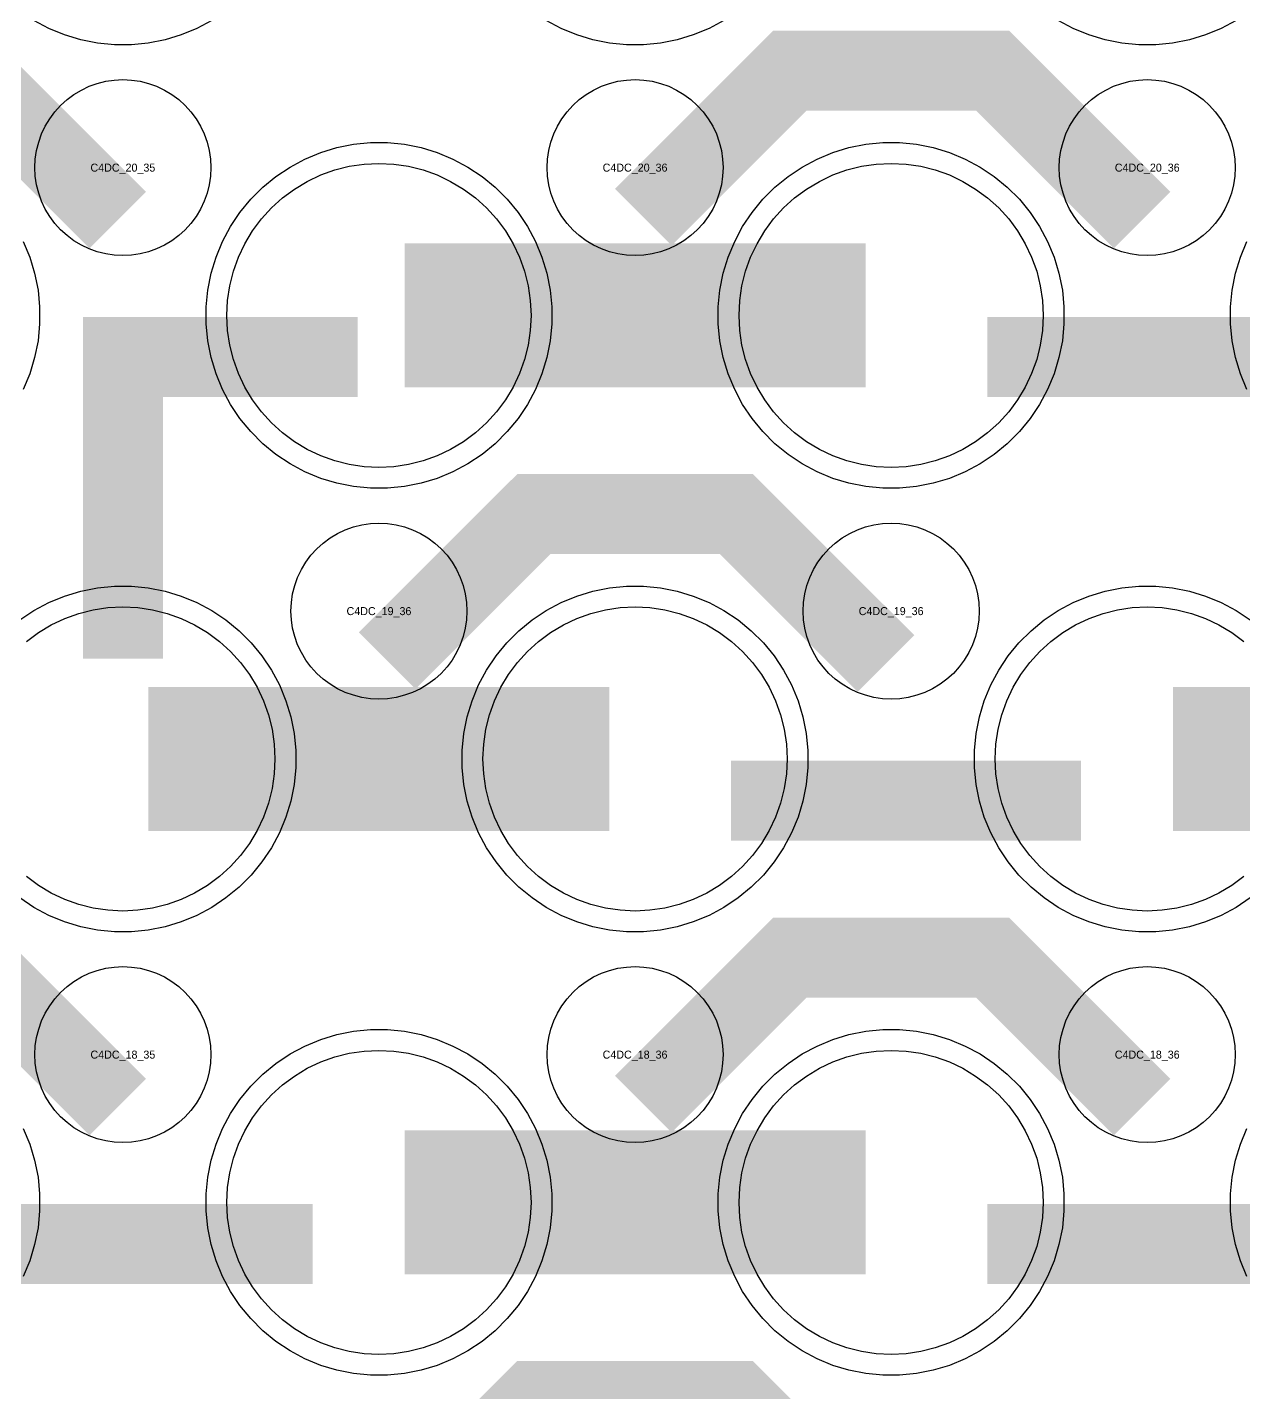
# Model space of a CAD drawing. Extents: x -11880 to 11880, y -14992 to 14992.
# Drawn here: x -589.9 to -209.9, y -12404.9 to -11978.3 of the extents above; entities that cross this region are included whole.
import ezdxf
from ezdxf.enums import TextEntityAlignment as Align

# ---------------------------------------------------------------- set-up
doc = ezdxf.new("R2010")
doc.units = 0
doc.header["$MEASUREMENT"] = 0
for name, color, linetype in [('GDS_775_DT_237', 138, 'CONTINUOUS'), ('RDL1_FS', 34, 'CONTINUOUS'), ('RDL_BS', 160, 'CONTINUOUS')]:
    doc.layers.add(name, color=color, linetype=linetype)

msp = doc.modelspace()

# ---------------------------------------------------------------- linework, layer by layer
at = {"layer": 'RDL1_FS'}
for points in [[(-480, -12115.794), (-484.657, -12115.565), (-489.268, -12114.881), (-493.791, -12113.749), (-498.181, -12112.177), (-502.395, -12110.185), (-506.395, -12107.787), (-510.14, -12105.009), (-513.594, -12101.879), (-516.724, -12098.425), (-519.502, -12094.68), (-521.9, -12090.68), (-523.892, -12086.466), (-525.464, -12082.076), (-526.596, -12077.553), (-527.28, -12072.942), (-527.509, -12068.285), (-527.28, -12063.628), (-526.596, -12059.017), (-525.464, -12054.494), (-523.892, -12050.104), (-521.9, -12045.89), (-519.502, -12041.89), (-516.724, -12038.145), (-513.594, -12034.691), (-510.14, -12031.561), (-506.395, -12028.783), (-502.395, -12026.385), (-498.181, -12024.393), (-493.791, -12022.821), (-489.268, -12021.689), (-484.657, -12021.005), (-480, -12020.776), (-475.343, -12021.005), (-470.732, -12021.689), (-466.209, -12022.821), (-461.819, -12024.393), (-457.605, -12026.385), (-453.605, -12028.783), (-449.86, -12031.561), (-446.406, -12034.691), (-443.276, -12038.145), (-440.498, -12041.89), (-438.1, -12045.89), (-436.108, -12050.104), (-434.536, -12054.494), (-433.404, -12059.017), (-432.72, -12063.628), (-432.491, -12068.285), (-432.72, -12072.942), (-433.404, -12077.553), (-434.536, -12082.076), (-436.108, -12086.466), (-438.1, -12090.68), (-440.498, -12094.68), (-443.276, -12098.425), (-446.406, -12101.879), (-449.86, -12105.009), (-453.605, -12107.787), (-457.605, -12110.185), (-461.819, -12112.177), (-466.209, -12113.749), (-470.732, -12114.881), (-475.343, -12115.565)], [(-320, -12115.794), (-324.657, -12115.565), (-329.268, -12114.881), (-333.791, -12113.749), (-338.181, -12112.177), (-342.395, -12110.185), (-346.395, -12107.787), (-350.14, -12105.009), (-353.594, -12101.879), (-356.724, -12098.425), (-359.502, -12094.68), (-361.9, -12090.68), (-363.892, -12086.466), (-365.464, -12082.076), (-366.596, -12077.553), (-367.28, -12072.942), (-367.509, -12068.285), (-367.28, -12063.628), (-366.596, -12059.017), (-365.464, -12054.494), (-363.892, -12050.104), (-361.9, -12045.89), (-359.502, -12041.89), (-356.724, -12038.145), (-353.594, -12034.691), (-350.14, -12031.561), (-346.395, -12028.783), (-342.395, -12026.385), (-338.181, -12024.393), (-333.791, -12022.821), (-329.268, -12021.689), (-324.657, -12021.005), (-320, -12020.776), (-315.343, -12021.005), (-310.732, -12021.689), (-306.209, -12022.821), (-301.819, -12024.393), (-297.605, -12026.385), (-293.605, -12028.783), (-289.86, -12031.561), (-286.406, -12034.691), (-283.276, -12038.145), (-280.498, -12041.89), (-278.1, -12045.89), (-276.108, -12050.104), (-274.536, -12054.494), (-273.404, -12059.017), (-272.72, -12063.628), (-272.491, -12068.285), (-272.72, -12072.942), (-273.404, -12077.553), (-274.536, -12082.076), (-276.108, -12086.466), (-278.1, -12090.68), (-280.498, -12094.68), (-283.276, -12098.425), (-286.406, -12101.879), (-289.86, -12105.009), (-293.605, -12107.787), (-297.605, -12110.185), (-301.819, -12112.177), (-306.209, -12113.749), (-310.732, -12114.881), (-315.343, -12115.565)], [(-400, -12254.354), (-404.657, -12254.125), (-409.268, -12253.441), (-413.791, -12252.309), (-418.181, -12250.737), (-422.395, -12248.745), (-426.395, -12246.347), (-430.14, -12243.569), (-433.594, -12240.439), (-436.724, -12236.985), (-439.502, -12233.24), (-441.9, -12229.24), (-443.892, -12225.026), (-445.464, -12220.636), (-446.596, -12216.113), (-447.28, -12211.502), (-447.509, -12206.845), (-447.28, -12202.188), (-446.596, -12197.577), (-445.464, -12193.054), (-443.892, -12188.664), (-441.9, -12184.45), (-439.502, -12180.45), (-436.724, -12176.705), (-433.594, -12173.251), (-430.14, -12170.121), (-426.395, -12167.343), (-422.395, -12164.945), (-418.181, -12162.953), (-413.791, -12161.381), (-409.268, -12160.249), (-404.657, -12159.565), (-400, -12159.336), (-395.343, -12159.565), (-390.732, -12160.249), (-386.209, -12161.381), (-381.819, -12162.953), (-377.605, -12164.945), (-373.605, -12167.343), (-369.86, -12170.121), (-366.406, -12173.251), (-363.276, -12176.705), (-360.498, -12180.45), (-358.1, -12184.45), (-356.108, -12188.664), (-354.536, -12193.054), (-353.404, -12197.577), (-352.72, -12202.188), (-352.491, -12206.845), (-352.72, -12211.502), (-353.404, -12216.113), (-354.536, -12220.636), (-356.108, -12225.026), (-358.1, -12229.24), (-360.498, -12233.24), (-363.276, -12236.985), (-366.406, -12240.439), (-369.86, -12243.569), (-373.605, -12246.347), (-377.605, -12248.745), (-381.819, -12250.737), (-386.209, -12252.309), (-390.732, -12253.441), (-395.343, -12254.125)]]:
    msp.add_lwpolyline(points, close=True, dxfattribs=at)
for points in [[(-471.998, -12068.285, 45, 45, 0), (-399.998, -12068.285, 45, 45, 0)], [(-399.998, -12068.285, 45, 45, 0), (-327.998, -12068.285, 45, 45, 0)], [(-551.998, -12206.845, 45, 45, 0), (-479.998, -12206.845, 45, 45, 0)], [(-479.998, -12206.845, 45, 45, 0), (-407.998, -12206.845, 45, 45, 0)], [(-231.998, -12206.845, 45, 45, 0), (-159.998, -12206.845, 45, 45, 0)]]:
    msp.add_lwpolyline(points, format="xyseb", dxfattribs=at)
for points in [[(-590.14, -12170.121), (-586.395, -12167.343), (-582.395, -12164.945), (-578.181, -12162.953), (-573.791, -12161.381), (-569.268, -12160.249), (-564.657, -12159.565), (-560, -12159.336), (-555.343, -12159.565), (-550.732, -12160.249), (-546.209, -12161.381), (-541.819, -12162.953), (-537.605, -12164.945), (-533.605, -12167.343), (-529.86, -12170.121), (-526.406, -12173.251), (-523.276, -12176.705), (-520.498, -12180.45), (-518.1, -12184.45), (-516.108, -12188.664), (-514.536, -12193.054), (-513.404, -12197.577), (-512.72, -12202.188), (-512.491, -12206.845), (-512.72, -12211.502), (-513.404, -12216.113), (-514.536, -12220.636), (-516.108, -12225.026), (-518.1, -12229.24), (-520.498, -12233.24), (-523.276, -12236.985), (-526.406, -12240.439), (-529.86, -12243.569), (-533.605, -12246.347), (-537.605, -12248.745), (-541.819, -12250.737), (-546.209, -12252.309), (-550.732, -12253.441), (-555.343, -12254.125), (-560, -12254.354), (-564.657, -12254.125), (-569.268, -12253.441), (-573.791, -12252.309), (-578.181, -12250.737), (-582.395, -12248.745), (-586.395, -12246.347), (-590.14, -12243.569)], [(-209.86, -12243.569), (-213.605, -12246.347), (-217.605, -12248.745), (-221.819, -12250.737), (-226.209, -12252.309), (-230.732, -12253.441), (-235.343, -12254.125), (-240, -12254.354), (-244.657, -12254.125), (-249.268, -12253.441), (-253.791, -12252.309), (-258.181, -12250.737), (-262.395, -12248.745), (-266.395, -12246.347), (-270.14, -12243.569), (-273.594, -12240.439), (-276.724, -12236.985), (-279.502, -12233.24), (-281.9, -12229.24), (-283.892, -12225.026), (-285.464, -12220.636), (-286.596, -12216.113), (-287.28, -12211.502), (-287.509, -12206.845), (-287.28, -12202.188), (-286.596, -12197.577), (-285.464, -12193.054), (-283.892, -12188.664), (-281.9, -12184.45), (-279.502, -12180.45), (-276.724, -12176.705), (-273.594, -12173.251), (-270.14, -12170.121), (-266.395, -12167.343), (-262.395, -12164.945), (-258.181, -12162.953), (-253.791, -12161.381), (-249.268, -12160.249), (-244.657, -12159.565), (-240, -12159.336), (-235.343, -12159.565), (-230.732, -12160.249), (-226.209, -12161.381), (-221.819, -12162.953), (-217.605, -12164.945), (-213.605, -12167.343), (-209.86, -12170.121)]]:
    msp.add_lwpolyline(points, dxfattribs=at)
at = {"layer": 'RDL1_FS', "color": 241, "true_color": 0xf7abae}
for points in [[(-480, -12392.919), (-484.657, -12392.69), (-489.268, -12392.006), (-493.791, -12390.874), (-498.181, -12389.302), (-502.395, -12387.31), (-506.395, -12384.912), (-510.14, -12382.134), (-513.594, -12379.004), (-516.724, -12375.55), (-519.502, -12371.805), (-521.9, -12367.805), (-523.892, -12363.591), (-525.464, -12359.201), (-526.596, -12354.678), (-527.28, -12350.067), (-527.509, -12345.41), (-527.28, -12340.753), (-526.596, -12336.142), (-525.464, -12331.619), (-523.892, -12327.229), (-521.9, -12323.015), (-519.502, -12319.015), (-516.724, -12315.27), (-513.594, -12311.816), (-510.14, -12308.686), (-506.395, -12305.908), (-502.395, -12303.51), (-498.181, -12301.518), (-493.791, -12299.946), (-489.268, -12298.814), (-484.657, -12298.13), (-480, -12297.901), (-475.343, -12298.13), (-470.732, -12298.814), (-466.209, -12299.946), (-461.819, -12301.518), (-457.605, -12303.51), (-453.605, -12305.908), (-449.86, -12308.686), (-446.406, -12311.816), (-443.276, -12315.27), (-440.498, -12319.015), (-438.1, -12323.015), (-436.108, -12327.229), (-434.536, -12331.619), (-433.404, -12336.142), (-432.72, -12340.753), (-432.491, -12345.41), (-432.72, -12350.067), (-433.404, -12354.678), (-434.536, -12359.201), (-436.108, -12363.591), (-438.1, -12367.805), (-440.498, -12371.805), (-443.276, -12375.55), (-446.406, -12379.004), (-449.86, -12382.134), (-453.605, -12384.912), (-457.605, -12387.31), (-461.819, -12389.302), (-466.209, -12390.874), (-470.732, -12392.006), (-475.343, -12392.69)], [(-320, -12392.919), (-324.657, -12392.69), (-329.268, -12392.006), (-333.791, -12390.874), (-338.181, -12389.302), (-342.395, -12387.31), (-346.395, -12384.912), (-350.14, -12382.134), (-353.594, -12379.004), (-356.724, -12375.55), (-359.502, -12371.805), (-361.9, -12367.805), (-363.892, -12363.591), (-365.464, -12359.201), (-366.596, -12354.678), (-367.28, -12350.067), (-367.509, -12345.41), (-367.28, -12340.753), (-366.596, -12336.142), (-365.464, -12331.619), (-363.892, -12327.229), (-361.9, -12323.015), (-359.502, -12319.015), (-356.724, -12315.27), (-353.594, -12311.816), (-350.14, -12308.686), (-346.395, -12305.908), (-342.395, -12303.51), (-338.181, -12301.518), (-333.791, -12299.946), (-329.268, -12298.814), (-324.657, -12298.13), (-320, -12297.901), (-315.343, -12298.13), (-310.732, -12298.814), (-306.209, -12299.946), (-301.819, -12301.518), (-297.605, -12303.51), (-293.605, -12305.908), (-289.86, -12308.686), (-286.406, -12311.816), (-283.276, -12315.27), (-280.498, -12319.015), (-278.1, -12323.015), (-276.108, -12327.229), (-274.536, -12331.619), (-273.404, -12336.142), (-272.72, -12340.753), (-272.491, -12345.41), (-272.72, -12350.067), (-273.404, -12354.678), (-274.536, -12359.201), (-276.108, -12363.591), (-278.1, -12367.805), (-280.498, -12371.805), (-283.276, -12375.55), (-286.406, -12379.004), (-289.86, -12382.134), (-293.605, -12384.912), (-297.605, -12387.31), (-301.819, -12389.302), (-306.209, -12390.874), (-310.732, -12392.006), (-315.343, -12392.69)]]:
    msp.add_lwpolyline(points, close=True, dxfattribs=at)
for points in [[(-471.998, -12345.41, 45, 45, 0), (-399.998, -12345.41, 45, 45, 0)], [(-399.998, -12345.41, 45, 45, 0), (-327.998, -12345.41, 45, 45, 0)]]:
    msp.add_lwpolyline(points, format="xyseb", dxfattribs=at)
at = {"layer": 'RDL_BS', "color": 241, "true_color": 0xf7abae}
for points in [[(-532.223, -11976.103), (-536.885, -11978.595), (-541.795, -11980.626), (-546.835, -11982.157), (-552.062, -11983.203), (-557.356, -11983.72), (-562.644, -11983.72), (-567.938, -11983.203), (-573.165, -11982.157), (-578.205, -11980.626), (-583.115, -11978.595), (-587.777, -11976.103)], [(-372.223, -11976.103), (-376.885, -11978.595), (-381.795, -11980.626), (-386.835, -11982.157), (-392.062, -11983.203), (-397.356, -11983.72), (-402.644, -11983.72), (-407.938, -11983.203), (-413.165, -11982.157), (-418.205, -11980.626), (-423.115, -11978.595), (-427.777, -11976.103)], [(-212.223, -11976.103), (-216.885, -11978.595), (-221.795, -11980.626), (-226.835, -11982.157), (-232.062, -11983.203), (-237.356, -11983.72), (-242.644, -11983.72), (-247.938, -11983.203), (-253.165, -11982.157), (-258.205, -11980.626), (-263.115, -11978.595), (-267.777, -11976.103)], [(-591.125, -12045.17), (-589.094, -12050.08), (-587.563, -12055.12), (-586.517, -12060.347), (-586, -12065.641), (-586, -12070.929), (-586.517, -12076.223), (-587.563, -12081.45), (-589.094, -12086.49), (-591.125, -12091.4)], [(-591.125, -12322.295), (-589.094, -12327.205), (-587.563, -12332.245), (-586.517, -12337.472), (-586, -12342.766), (-586, -12348.054), (-586.517, -12353.348), (-587.563, -12358.575), (-589.094, -12363.615), (-591.125, -12368.525)], [(-208.875, -12368.525), (-210.906, -12363.615), (-212.437, -12358.575), (-213.483, -12353.348), (-214, -12348.054), (-214, -12342.766), (-213.483, -12337.472), (-212.437, -12332.245), (-210.906, -12327.205), (-208.875, -12322.295)]]:
    msp.add_lwpolyline(points, dxfattribs=at)
at = {"layer": 'RDL_BS'}
for points in [[(-561.599, -12038.498, 25, 25, 0), (-608.313, -11991.784, 25, 25, 0), (-638.071, -11991.784, 25, 25, 0)], [(-397.438, -12037.599, 25, 25, 0), (-351.623, -11991.784, 25, 25, 0), (-318.07, -11991.784, 25, 25, 0)], [(-241.599, -12038.498, 25, 25, 0), (-288.313, -11991.784, 25, 25, 0), (-318.071, -11991.784, 25, 25, 0)], [(-560, -12175.555, 25, 25, 0), (-560, -12068.778, 25, 25, 0)], [(-572.5, -12081.278, 25, 25, 0), (-486.667, -12081.278, 25, 25, 0)], [(-532.944, -12081.278, 25, 25, 0), (-491.74, -12081.278, 25, 25, 0)], [(-289.984, -12081.298, 25, 25, 0), (-180.719, -12081.298, 25, 25, 0)], [(-560, -12099.247, 25, 25, 0), (-560, -12144.867, 25, 25, 0)], [(-477.438, -12176.159, 25, 25, 0), (-431.623, -12130.344, 25, 25, 0), (-398.07, -12130.344, 25, 25, 0)], [(-321.599, -12177.058, 25, 25, 0), (-368.313, -12130.344, 25, 25, 0), (-398.071, -12130.344, 25, 25, 0)], [(-369.984, -12219.858, 25, 25, 0), (-260.719, -12219.858, 25, 25, 0)], [(-561.599, -12315.623, 25, 25, 0), (-608.313, -12268.909, 25, 25, 0), (-638.071, -12268.909, 25, 25, 0)], [(-397.438, -12314.724, 25, 25, 0), (-351.623, -12268.909, 25, 25, 0), (-318.07, -12268.909, 25, 25, 0)], [(-241.599, -12315.623, 25, 25, 0), (-288.313, -12268.909, 25, 25, 0), (-318.071, -12268.909, 25, 25, 0)], [(-477.438, -12453.289, 25, 25, 0), (-431.623, -12407.474, 25, 25, 0), (-398.07, -12407.474, 25, 25, 0)], [(-321.599, -12454.188, 25, 25, 0), (-368.313, -12407.474, 25, 25, 0), (-398.071, -12407.474, 25, 25, 0)]]:
    msp.add_lwpolyline(points, format="xyseb", dxfattribs=at)
for points in [[(-560, -12049.591), (-562.693, -12049.459), (-565.365, -12049.063), (-567.984, -12048.406), (-570.519, -12047.499), (-572.956, -12046.347), (-575.28, -12044.954), (-577.443, -12043.351), (-579.442, -12041.539), (-581.254, -12039.54), (-582.857, -12037.377), (-584.25, -12035.053), (-585.402, -12032.616), (-586.309, -12030.081), (-586.966, -12027.462), (-587.362, -12024.79), (-587.494, -12022.097), (-587.362, -12019.404), (-586.966, -12016.732), (-586.309, -12014.113), (-585.402, -12011.578), (-584.25, -12009.141), (-582.857, -12006.817), (-581.254, -12004.654), (-579.442, -12002.655), (-577.443, -12000.843), (-575.28, -11999.24), (-572.956, -11997.847), (-570.519, -11996.695), (-567.984, -11995.788), (-565.365, -11995.131), (-562.693, -11994.735), (-560, -11994.603), (-557.307, -11994.735), (-554.635, -11995.131), (-552.016, -11995.788), (-549.481, -11996.695), (-547.044, -11997.847), (-544.72, -11999.24), (-542.557, -12000.843), (-540.558, -12002.655), (-538.746, -12004.654), (-537.143, -12006.817), (-535.75, -12009.141), (-534.598, -12011.578), (-533.691, -12014.113), (-533.034, -12016.732), (-532.638, -12019.404), (-532.506, -12022.097), (-532.638, -12024.79), (-533.034, -12027.462), (-533.691, -12030.081), (-534.598, -12032.616), (-535.75, -12035.053), (-537.143, -12037.377), (-538.746, -12039.54), (-540.558, -12041.539), (-542.557, -12043.351), (-544.72, -12044.954), (-547.044, -12046.347), (-549.481, -12047.499), (-552.016, -12048.406), (-554.635, -12049.063), (-557.307, -12049.459)], [(-400, -12049.591), (-402.693, -12049.459), (-405.365, -12049.063), (-407.984, -12048.406), (-410.519, -12047.499), (-412.956, -12046.347), (-415.28, -12044.954), (-417.443, -12043.351), (-419.442, -12041.539), (-421.254, -12039.54), (-422.857, -12037.377), (-424.25, -12035.053), (-425.402, -12032.616), (-426.309, -12030.081), (-426.966, -12027.462), (-427.362, -12024.79), (-427.494, -12022.097), (-427.362, -12019.404), (-426.966, -12016.732), (-426.309, -12014.113), (-425.402, -12011.578), (-424.25, -12009.141), (-422.857, -12006.817), (-421.254, -12004.654), (-419.442, -12002.655), (-417.443, -12000.843), (-415.28, -11999.24), (-412.956, -11997.847), (-410.519, -11996.695), (-407.984, -11995.788), (-405.365, -11995.131), (-402.693, -11994.735), (-400, -11994.603), (-397.307, -11994.735), (-394.635, -11995.131), (-392.016, -11995.788), (-389.481, -11996.695), (-387.044, -11997.847), (-384.72, -11999.24), (-382.557, -12000.843), (-380.558, -12002.655), (-378.746, -12004.654), (-377.143, -12006.817), (-375.75, -12009.141), (-374.598, -12011.578), (-373.691, -12014.113), (-373.034, -12016.732), (-372.638, -12019.404), (-372.506, -12022.097), (-372.638, -12024.79), (-373.034, -12027.462), (-373.691, -12030.081), (-374.598, -12032.616), (-375.75, -12035.053), (-377.143, -12037.377), (-378.746, -12039.54), (-380.558, -12041.539), (-382.557, -12043.351), (-384.72, -12044.954), (-387.044, -12046.347), (-389.481, -12047.499), (-392.016, -12048.406), (-394.635, -12049.063), (-397.307, -12049.459)], [(-240, -12049.591), (-242.693, -12049.459), (-245.365, -12049.063), (-247.984, -12048.406), (-250.519, -12047.499), (-252.956, -12046.347), (-255.28, -12044.954), (-257.443, -12043.351), (-259.442, -12041.539), (-261.254, -12039.54), (-262.857, -12037.377), (-264.25, -12035.053), (-265.402, -12032.616), (-266.309, -12030.081), (-266.966, -12027.462), (-267.362, -12024.79), (-267.494, -12022.097), (-267.362, -12019.404), (-266.966, -12016.732), (-266.309, -12014.113), (-265.402, -12011.578), (-264.25, -12009.141), (-262.857, -12006.817), (-261.254, -12004.654), (-259.442, -12002.655), (-257.443, -12000.843), (-255.28, -11999.24), (-252.956, -11997.847), (-250.519, -11996.695), (-247.984, -11995.788), (-245.365, -11995.131), (-242.693, -11994.735), (-240, -11994.603), (-237.307, -11994.735), (-234.635, -11995.131), (-232.016, -11995.788), (-229.481, -11996.695), (-227.044, -11997.847), (-224.72, -11999.24), (-222.557, -12000.843), (-220.558, -12002.655), (-218.746, -12004.654), (-217.143, -12006.817), (-215.75, -12009.141), (-214.598, -12011.578), (-213.691, -12014.113), (-213.034, -12016.732), (-212.638, -12019.404), (-212.506, -12022.097), (-212.638, -12024.79), (-213.034, -12027.462), (-213.691, -12030.081), (-214.598, -12032.616), (-215.75, -12035.053), (-217.143, -12037.377), (-218.746, -12039.54), (-220.558, -12041.539), (-222.557, -12043.351), (-224.72, -12044.954), (-227.044, -12046.347), (-229.481, -12047.499), (-232.016, -12048.406), (-234.635, -12049.063), (-237.307, -12049.459)], [(-482.644, -12122.285), (-487.938, -12121.768), (-493.165, -12120.722), (-498.205, -12119.191), (-503.115, -12117.16), (-507.777, -12114.668), (-512.191, -12111.721), (-516.292, -12108.359), (-520.074, -12104.577), (-523.436, -12100.476), (-526.383, -12096.062), (-528.875, -12091.4), (-530.906, -12086.49), (-532.437, -12081.45), (-533.483, -12076.223), (-534, -12070.929), (-534, -12065.641), (-533.483, -12060.347), (-532.437, -12055.12), (-530.906, -12050.08), (-528.875, -12045.17), (-526.383, -12040.508), (-523.436, -12036.094), (-520.074, -12031.993), (-516.292, -12028.211), (-512.191, -12024.849), (-507.777, -12021.902), (-503.115, -12019.41), (-498.205, -12017.379), (-493.165, -12015.848), (-487.938, -12014.802), (-482.644, -12014.285), (-477.356, -12014.285), (-472.062, -12014.802), (-466.835, -12015.848), (-461.795, -12017.379), (-456.885, -12019.41), (-452.223, -12021.902), (-447.809, -12024.849), (-443.708, -12028.211), (-439.926, -12031.993), (-436.564, -12036.094), (-433.617, -12040.508), (-431.125, -12045.17), (-429.094, -12050.08), (-427.563, -12055.12), (-426.517, -12060.347), (-426, -12065.641), (-426, -12070.929), (-426.517, -12076.223), (-427.563, -12081.45), (-429.094, -12086.49), (-431.125, -12091.4), (-433.617, -12096.062), (-436.564, -12100.476), (-439.926, -12104.577), (-443.708, -12108.359), (-447.809, -12111.721), (-452.223, -12114.668), (-456.885, -12117.16), (-461.795, -12119.191), (-466.835, -12120.722), (-472.062, -12121.768), (-477.356, -12122.285)], [(-322.644, -12122.285), (-327.938, -12121.768), (-333.165, -12120.722), (-338.205, -12119.191), (-343.115, -12117.16), (-347.777, -12114.668), (-352.191, -12111.721), (-356.292, -12108.359), (-360.074, -12104.577), (-363.436, -12100.476), (-366.383, -12096.062), (-368.875, -12091.4), (-370.906, -12086.49), (-372.437, -12081.45), (-373.483, -12076.223), (-374, -12070.929), (-374, -12065.641), (-373.483, -12060.347), (-372.437, -12055.12), (-370.906, -12050.08), (-368.875, -12045.17), (-366.383, -12040.508), (-363.436, -12036.094), (-360.074, -12031.993), (-356.292, -12028.211), (-352.191, -12024.849), (-347.777, -12021.902), (-343.115, -12019.41), (-338.205, -12017.379), (-333.165, -12015.848), (-327.938, -12014.802), (-322.644, -12014.285), (-317.356, -12014.285), (-312.062, -12014.802), (-306.835, -12015.848), (-301.795, -12017.379), (-296.885, -12019.41), (-292.223, -12021.902), (-287.809, -12024.849), (-283.708, -12028.211), (-279.926, -12031.993), (-276.564, -12036.094), (-273.617, -12040.508), (-271.125, -12045.17), (-269.094, -12050.08), (-267.563, -12055.12), (-266.517, -12060.347), (-266, -12065.641), (-266, -12070.929), (-266.517, -12076.223), (-267.563, -12081.45), (-269.094, -12086.49), (-271.125, -12091.4), (-273.617, -12096.062), (-276.564, -12100.476), (-279.926, -12104.577), (-283.708, -12108.359), (-287.809, -12111.721), (-292.223, -12114.668), (-296.885, -12117.16), (-301.795, -12119.191), (-306.835, -12120.722), (-312.062, -12121.768), (-317.356, -12122.285)], [(-480, -12188.151), (-482.693, -12188.019), (-485.365, -12187.623), (-487.984, -12186.966), (-490.519, -12186.059), (-492.956, -12184.907), (-495.28, -12183.514), (-497.443, -12181.911), (-499.442, -12180.099), (-501.254, -12178.1), (-502.857, -12175.937), (-504.25, -12173.613), (-505.402, -12171.176), (-506.309, -12168.641), (-506.966, -12166.022), (-507.362, -12163.35), (-507.494, -12160.657), (-507.362, -12157.964), (-506.966, -12155.292), (-506.309, -12152.673), (-505.402, -12150.138), (-504.25, -12147.701), (-502.857, -12145.377), (-501.254, -12143.214), (-499.442, -12141.215), (-497.443, -12139.403), (-495.28, -12137.8), (-492.956, -12136.407), (-490.519, -12135.255), (-487.984, -12134.348), (-485.365, -12133.691), (-482.693, -12133.295), (-480, -12133.163), (-477.307, -12133.295), (-474.635, -12133.691), (-472.016, -12134.348), (-469.481, -12135.255), (-467.044, -12136.407), (-464.72, -12137.8), (-462.557, -12139.403), (-460.558, -12141.215), (-458.746, -12143.214), (-457.143, -12145.377), (-455.75, -12147.701), (-454.598, -12150.138), (-453.691, -12152.673), (-453.034, -12155.292), (-452.638, -12157.964), (-452.506, -12160.657), (-452.638, -12163.35), (-453.034, -12166.022), (-453.691, -12168.641), (-454.598, -12171.176), (-455.75, -12173.613), (-457.143, -12175.937), (-458.746, -12178.1), (-460.558, -12180.099), (-462.557, -12181.911), (-464.72, -12183.514), (-467.044, -12184.907), (-469.481, -12186.059), (-472.016, -12186.966), (-474.635, -12187.623), (-477.307, -12188.019)], [(-320, -12188.151), (-322.693, -12188.019), (-325.365, -12187.623), (-327.984, -12186.966), (-330.519, -12186.059), (-332.956, -12184.907), (-335.28, -12183.514), (-337.443, -12181.911), (-339.442, -12180.099), (-341.254, -12178.1), (-342.857, -12175.937), (-344.25, -12173.613), (-345.402, -12171.176), (-346.309, -12168.641), (-346.966, -12166.022), (-347.362, -12163.35), (-347.494, -12160.657), (-347.362, -12157.964), (-346.966, -12155.292), (-346.309, -12152.673), (-345.402, -12150.138), (-344.25, -12147.701), (-342.857, -12145.377), (-341.254, -12143.214), (-339.442, -12141.215), (-337.443, -12139.403), (-335.28, -12137.8), (-332.956, -12136.407), (-330.519, -12135.255), (-327.984, -12134.348), (-325.365, -12133.691), (-322.693, -12133.295), (-320, -12133.163), (-317.307, -12133.295), (-314.635, -12133.691), (-312.016, -12134.348), (-309.481, -12135.255), (-307.044, -12136.407), (-304.72, -12137.8), (-302.557, -12139.403), (-300.558, -12141.215), (-298.746, -12143.214), (-297.143, -12145.377), (-295.75, -12147.701), (-294.598, -12150.138), (-293.691, -12152.673), (-293.034, -12155.292), (-292.638, -12157.964), (-292.506, -12160.657), (-292.638, -12163.35), (-293.034, -12166.022), (-293.691, -12168.641), (-294.598, -12171.176), (-295.75, -12173.613), (-297.143, -12175.937), (-298.746, -12178.1), (-300.558, -12180.099), (-302.557, -12181.911), (-304.72, -12183.514), (-307.044, -12184.907), (-309.481, -12186.059), (-312.016, -12186.966), (-314.635, -12187.623), (-317.307, -12188.019)], [(-402.644, -12260.845), (-407.938, -12260.328), (-413.165, -12259.282), (-418.205, -12257.751), (-423.115, -12255.72), (-427.777, -12253.228), (-432.191, -12250.281), (-436.292, -12246.919), (-440.074, -12243.137), (-443.436, -12239.036), (-446.383, -12234.622), (-448.875, -12229.96), (-450.906, -12225.05), (-452.437, -12220.01), (-453.483, -12214.783), (-454, -12209.489), (-454, -12204.201), (-453.483, -12198.907), (-452.437, -12193.68), (-450.906, -12188.64), (-448.875, -12183.73), (-446.383, -12179.068), (-443.436, -12174.654), (-440.074, -12170.553), (-436.292, -12166.771), (-432.191, -12163.409), (-427.777, -12160.462), (-423.115, -12157.97), (-418.205, -12155.939), (-413.165, -12154.408), (-407.938, -12153.362), (-402.644, -12152.845), (-397.356, -12152.845), (-392.062, -12153.362), (-386.835, -12154.408), (-381.795, -12155.939), (-376.885, -12157.97), (-372.223, -12160.462), (-367.809, -12163.409), (-363.708, -12166.771), (-359.926, -12170.553), (-356.564, -12174.654), (-353.617, -12179.068), (-351.125, -12183.73), (-349.094, -12188.64), (-347.563, -12193.68), (-346.517, -12198.907), (-346, -12204.201), (-346, -12209.489), (-346.517, -12214.783), (-347.563, -12220.01), (-349.094, -12225.05), (-351.125, -12229.96), (-353.617, -12234.622), (-356.564, -12239.036), (-359.926, -12243.137), (-363.708, -12246.919), (-367.809, -12250.281), (-372.223, -12253.228), (-376.885, -12255.72), (-381.795, -12257.751), (-386.835, -12259.282), (-392.062, -12260.328), (-397.356, -12260.845)], [(-560, -12326.716), (-562.693, -12326.584), (-565.365, -12326.188), (-567.984, -12325.531), (-570.519, -12324.624), (-572.956, -12323.472), (-575.28, -12322.079), (-577.443, -12320.476), (-579.442, -12318.664), (-581.254, -12316.665), (-582.857, -12314.502), (-584.25, -12312.178), (-585.402, -12309.741), (-586.309, -12307.206), (-586.966, -12304.587), (-587.362, -12301.915), (-587.494, -12299.222), (-587.362, -12296.529), (-586.966, -12293.857), (-586.309, -12291.238), (-585.402, -12288.703), (-584.25, -12286.266), (-582.857, -12283.942), (-581.254, -12281.779), (-579.442, -12279.78), (-577.443, -12277.968), (-575.28, -12276.365), (-572.956, -12274.972), (-570.519, -12273.82), (-567.984, -12272.913), (-565.365, -12272.256), (-562.693, -12271.86), (-560, -12271.728), (-557.307, -12271.86), (-554.635, -12272.256), (-552.016, -12272.913), (-549.481, -12273.82), (-547.044, -12274.972), (-544.72, -12276.365), (-542.557, -12277.968), (-540.558, -12279.78), (-538.746, -12281.779), (-537.143, -12283.942), (-535.75, -12286.266), (-534.598, -12288.703), (-533.691, -12291.238), (-533.034, -12293.857), (-532.638, -12296.529), (-532.506, -12299.222), (-532.638, -12301.915), (-533.034, -12304.587), (-533.691, -12307.206), (-534.598, -12309.741), (-535.75, -12312.178), (-537.143, -12314.502), (-538.746, -12316.665), (-540.558, -12318.664), (-542.557, -12320.476), (-544.72, -12322.079), (-547.044, -12323.472), (-549.481, -12324.624), (-552.016, -12325.531), (-554.635, -12326.188), (-557.307, -12326.584)], [(-400, -12326.716), (-402.693, -12326.584), (-405.365, -12326.188), (-407.984, -12325.531), (-410.519, -12324.624), (-412.956, -12323.472), (-415.28, -12322.079), (-417.443, -12320.476), (-419.442, -12318.664), (-421.254, -12316.665), (-422.857, -12314.502), (-424.25, -12312.178), (-425.402, -12309.741), (-426.309, -12307.206), (-426.966, -12304.587), (-427.362, -12301.915), (-427.494, -12299.222), (-427.362, -12296.529), (-426.966, -12293.857), (-426.309, -12291.238), (-425.402, -12288.703), (-424.25, -12286.266), (-422.857, -12283.942), (-421.254, -12281.779), (-419.442, -12279.78), (-417.443, -12277.968), (-415.28, -12276.365), (-412.956, -12274.972), (-410.519, -12273.82), (-407.984, -12272.913), (-405.365, -12272.256), (-402.693, -12271.86), (-400, -12271.728), (-397.307, -12271.86), (-394.635, -12272.256), (-392.016, -12272.913), (-389.481, -12273.82), (-387.044, -12274.972), (-384.72, -12276.365), (-382.557, -12277.968), (-380.558, -12279.78), (-378.746, -12281.779), (-377.143, -12283.942), (-375.75, -12286.266), (-374.598, -12288.703), (-373.691, -12291.238), (-373.034, -12293.857), (-372.638, -12296.529), (-372.506, -12299.222), (-372.638, -12301.915), (-373.034, -12304.587), (-373.691, -12307.206), (-374.598, -12309.741), (-375.75, -12312.178), (-377.143, -12314.502), (-378.746, -12316.665), (-380.558, -12318.664), (-382.557, -12320.476), (-384.72, -12322.079), (-387.044, -12323.472), (-389.481, -12324.624), (-392.016, -12325.531), (-394.635, -12326.188), (-397.307, -12326.584)], [(-240, -12326.716), (-242.693, -12326.584), (-245.365, -12326.188), (-247.984, -12325.531), (-250.519, -12324.624), (-252.956, -12323.472), (-255.28, -12322.079), (-257.443, -12320.476), (-259.442, -12318.664), (-261.254, -12316.665), (-262.857, -12314.502), (-264.25, -12312.178), (-265.402, -12309.741), (-266.309, -12307.206), (-266.966, -12304.587), (-267.362, -12301.915), (-267.494, -12299.222), (-267.362, -12296.529), (-266.966, -12293.857), (-266.309, -12291.238), (-265.402, -12288.703), (-264.25, -12286.266), (-262.857, -12283.942), (-261.254, -12281.779), (-259.442, -12279.78), (-257.443, -12277.968), (-255.28, -12276.365), (-252.956, -12274.972), (-250.519, -12273.82), (-247.984, -12272.913), (-245.365, -12272.256), (-242.693, -12271.86), (-240, -12271.728), (-237.307, -12271.86), (-234.635, -12272.256), (-232.016, -12272.913), (-229.481, -12273.82), (-227.044, -12274.972), (-224.72, -12276.365), (-222.557, -12277.968), (-220.558, -12279.78), (-218.746, -12281.779), (-217.143, -12283.942), (-215.75, -12286.266), (-214.598, -12288.703), (-213.691, -12291.238), (-213.034, -12293.857), (-212.638, -12296.529), (-212.506, -12299.222), (-212.638, -12301.915), (-213.034, -12304.587), (-213.691, -12307.206), (-214.598, -12309.741), (-215.75, -12312.178), (-217.143, -12314.502), (-218.746, -12316.665), (-220.558, -12318.664), (-222.557, -12320.476), (-224.72, -12322.079), (-227.044, -12323.472), (-229.481, -12324.624), (-232.016, -12325.531), (-234.635, -12326.188), (-237.307, -12326.584)]]:
    msp.add_lwpolyline(points, close=True, dxfattribs=at)
for points in [[(-208.875, -12091.4), (-210.906, -12086.49), (-212.437, -12081.45), (-213.483, -12076.223), (-214, -12070.929), (-214, -12065.641), (-213.483, -12060.347), (-212.437, -12055.12), (-210.906, -12050.08), (-208.875, -12045.17)], [(-592.191, -12163.409), (-587.777, -12160.462), (-583.115, -12157.97), (-578.205, -12155.939), (-573.165, -12154.408), (-567.938, -12153.362), (-562.644, -12152.845), (-557.356, -12152.845), (-552.062, -12153.362), (-546.835, -12154.408), (-541.795, -12155.939), (-536.885, -12157.97), (-532.223, -12160.462), (-527.809, -12163.409), (-523.708, -12166.771), (-519.926, -12170.553), (-516.564, -12174.654), (-513.617, -12179.068), (-511.125, -12183.73), (-509.094, -12188.64), (-507.563, -12193.68), (-506.517, -12198.907), (-506, -12204.201), (-506, -12209.489), (-506.517, -12214.783), (-507.563, -12220.01), (-509.094, -12225.05), (-511.125, -12229.96), (-513.617, -12234.622), (-516.564, -12239.036), (-519.926, -12243.137), (-523.708, -12246.919), (-527.809, -12250.281), (-532.223, -12253.228), (-536.885, -12255.72), (-541.795, -12257.751), (-546.835, -12259.282), (-552.062, -12260.328), (-557.356, -12260.845), (-562.644, -12260.845), (-567.938, -12260.328), (-573.165, -12259.282), (-578.205, -12257.751), (-583.115, -12255.72), (-587.777, -12253.228), (-592.191, -12250.281)], [(-207.809, -12250.281), (-212.223, -12253.228), (-216.885, -12255.72), (-221.795, -12257.751), (-226.835, -12259.282), (-232.062, -12260.328), (-237.356, -12260.845), (-242.644, -12260.845), (-247.938, -12260.328), (-253.165, -12259.282), (-258.205, -12257.751), (-263.115, -12255.72), (-267.777, -12253.228), (-272.191, -12250.281), (-276.292, -12246.919), (-280.074, -12243.137), (-283.436, -12239.036), (-286.383, -12234.622), (-288.875, -12229.96), (-290.906, -12225.05), (-292.437, -12220.01), (-293.483, -12214.783), (-294, -12209.489), (-294, -12204.201), (-293.483, -12198.907), (-292.437, -12193.68), (-290.906, -12188.64), (-288.875, -12183.73), (-286.383, -12179.068), (-283.436, -12174.654), (-280.074, -12170.553), (-276.292, -12166.771), (-272.191, -12163.409), (-267.777, -12160.462), (-263.115, -12157.97), (-258.205, -12155.939), (-253.165, -12154.408), (-247.938, -12153.362), (-242.644, -12152.845), (-237.356, -12152.845), (-232.062, -12153.362), (-226.835, -12154.408), (-221.795, -12155.939), (-216.885, -12157.97), (-212.223, -12160.462), (-207.809, -12163.409)]]:
    msp.add_lwpolyline(points, dxfattribs=at)
at = {"layer": 'RDL_BS', "color": 241, "true_color": 0xf7abae}
for points in [[(-482.644, -12399.41), (-487.938, -12398.893), (-493.165, -12397.847), (-498.205, -12396.316), (-503.115, -12394.285), (-507.777, -12391.793), (-512.191, -12388.846), (-516.292, -12385.484), (-520.074, -12381.702), (-523.436, -12377.601), (-526.383, -12373.187), (-528.875, -12368.525), (-530.906, -12363.615), (-532.437, -12358.575), (-533.483, -12353.348), (-534, -12348.054), (-534, -12342.766), (-533.483, -12337.472), (-532.437, -12332.245), (-530.906, -12327.205), (-528.875, -12322.295), (-526.383, -12317.633), (-523.436, -12313.219), (-520.074, -12309.118), (-516.292, -12305.336), (-512.191, -12301.974), (-507.777, -12299.027), (-503.115, -12296.535), (-498.205, -12294.504), (-493.165, -12292.973), (-487.938, -12291.927), (-482.644, -12291.41), (-477.356, -12291.41), (-472.062, -12291.927), (-466.835, -12292.973), (-461.795, -12294.504), (-456.885, -12296.535), (-452.223, -12299.027), (-447.809, -12301.974), (-443.708, -12305.336), (-439.926, -12309.118), (-436.564, -12313.219), (-433.617, -12317.633), (-431.125, -12322.295), (-429.094, -12327.205), (-427.563, -12332.245), (-426.517, -12337.472), (-426, -12342.766), (-426, -12348.054), (-426.517, -12353.348), (-427.563, -12358.575), (-429.094, -12363.615), (-431.125, -12368.525), (-433.617, -12373.187), (-436.564, -12377.601), (-439.926, -12381.702), (-443.708, -12385.484), (-447.809, -12388.846), (-452.223, -12391.793), (-456.885, -12394.285), (-461.795, -12396.316), (-466.835, -12397.847), (-472.062, -12398.893), (-477.356, -12399.41)], [(-322.644, -12399.41), (-327.938, -12398.893), (-333.165, -12397.847), (-338.205, -12396.316), (-343.115, -12394.285), (-347.777, -12391.793), (-352.191, -12388.846), (-356.292, -12385.484), (-360.074, -12381.702), (-363.436, -12377.601), (-366.383, -12373.187), (-368.875, -12368.525), (-370.906, -12363.615), (-372.437, -12358.575), (-373.483, -12353.348), (-374, -12348.054), (-374, -12342.766), (-373.483, -12337.472), (-372.437, -12332.245), (-370.906, -12327.205), (-368.875, -12322.295), (-366.383, -12317.633), (-363.436, -12313.219), (-360.074, -12309.118), (-356.292, -12305.336), (-352.191, -12301.974), (-347.777, -12299.027), (-343.115, -12296.535), (-338.205, -12294.504), (-333.165, -12292.973), (-327.938, -12291.927), (-322.644, -12291.41), (-317.356, -12291.41), (-312.062, -12291.927), (-306.835, -12292.973), (-301.795, -12294.504), (-296.885, -12296.535), (-292.223, -12299.027), (-287.809, -12301.974), (-283.708, -12305.336), (-279.926, -12309.118), (-276.564, -12313.219), (-273.617, -12317.633), (-271.125, -12322.295), (-269.094, -12327.205), (-267.563, -12332.245), (-266.517, -12337.472), (-266, -12342.766), (-266, -12348.054), (-266.517, -12353.348), (-267.563, -12358.575), (-269.094, -12363.615), (-271.125, -12368.525), (-273.617, -12373.187), (-276.564, -12377.601), (-279.926, -12381.702), (-283.708, -12385.484), (-287.809, -12388.846), (-292.223, -12391.793), (-296.885, -12394.285), (-301.795, -12396.316), (-306.835, -12397.847), (-312.062, -12398.893), (-317.356, -12399.41)]]:
    msp.add_lwpolyline(points, close=True, dxfattribs=at)
for points in [[(-609.984, -12358.423, 25, 25, 0), (-500.719, -12358.423, 25, 25, 0)], [(-289.984, -12358.423, 25, 25, 0), (-180.719, -12358.423, 25, 25, 0)]]:
    msp.add_lwpolyline(points, format="xyseb", dxfattribs=at)

# ---------------------------------------------------------------- texts
at = {"layer": 'GDS_775_DT_237'}
for s, p in [('C4DC_20_35', (-560, -12022.097)), ('C4DC_20_35', (-560, -12022.097)), ('C4DC_20_36', (-400, -12022.097)), ('C4DC_20_36', (-400, -12022.097)), ('C4DC_20_36', (-240, -12022.097)), ('C4DC_20_36', (-240, -12022.097)), ('C4DC_19_36', (-480, -12160.657)), ('C4DC_19_36', (-480, -12160.657)), ('C4DC_19_36', (-320, -12160.657)), ('C4DC_19_36', (-320, -12160.657)), ('C4DC_18_35', (-560, -12299.222)), ('C4DC_18_35', (-560, -12299.222)), ('C4DC_18_36', (-400, -12299.222)), ('C4DC_18_36', (-400, -12299.222)), ('C4DC_18_36', (-240, -12299.222)), ('C4DC_18_36', (-240, -12299.222))]:
    msp.add_text(s, height=2.5, dxfattribs=at).set_placement(p, align=Align.MIDDLE_CENTER)

doc.saveas('drawing.dxf')
